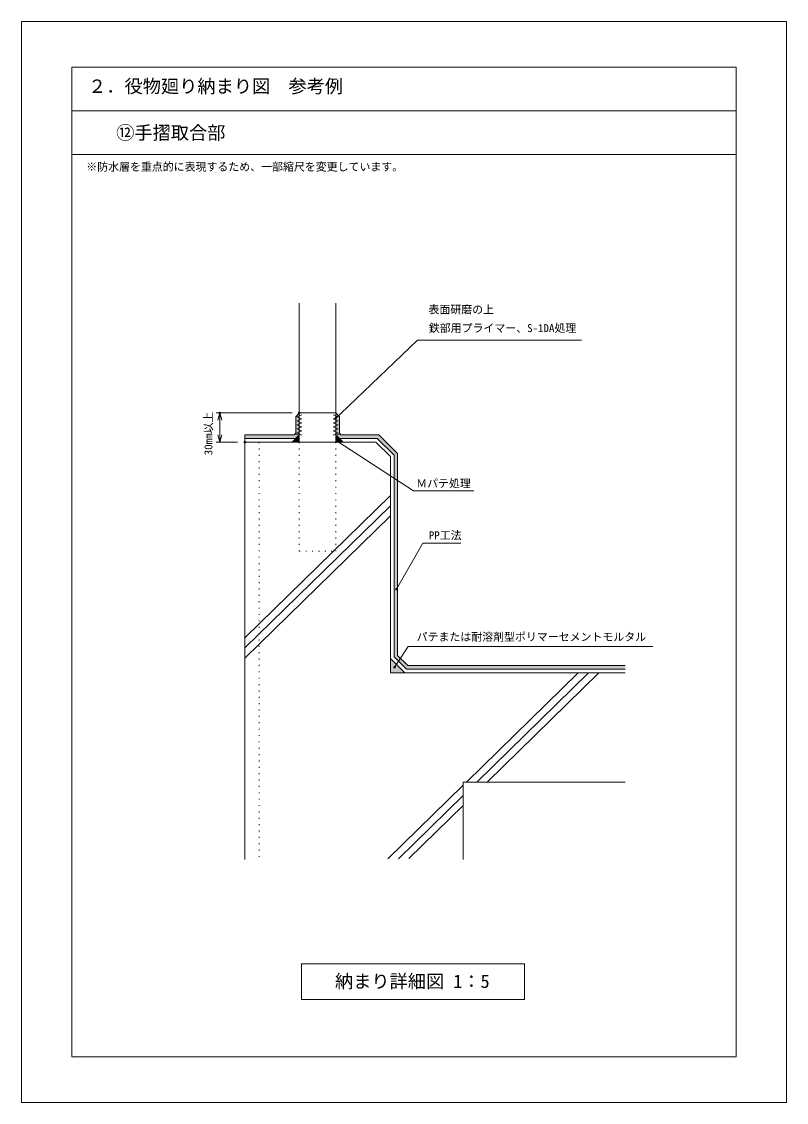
# Model space of a CAD drawing. Units: millimetres, scale not verified. Extents: x -612 to 438, y -780 to 705.
import ezdxf
from ezdxf.enums import TextEntityAlignment as Align

# ---------------------------------------------------------------- set-up
doc = ezdxf.new("R2010")
doc.units = ezdxf.units.MM
doc.header["$LTSCALE"] = 5
doc.header["$PDMODE"] = 32
doc.header["$PDSIZE"] = 2.5
doc.linetypes.add('DOTTED', pattern=[1.75, 0.25, -1.5])
for name, color, linetype, lineweight in [('0-0_Defpoints', 7, 'Continuous', 18), ('0-3_文字', 4, 'Continuous', 18), ('0-4_枠', 6, 'Continuous', 18), ('0-5_躯体', 4, 'Continuous', 18), ('0-6_0', 4, 'Continuous', 18)]:
    doc.layers.add(name, color=color, linetype=linetype, lineweight=lineweight)
doc.styles.add('ＭＳ ゴシック', font='')
doc.styles.get('ＭＳ ゴシック').set_extended_font_data('MS Gothic')

msp = doc.modelspace()

# ---------------------------------------------------------------- linework, layer by layer
at = {"layer": '0-0_Defpoints'}
msp.add_lwpolyline([(-611.763, -779.903), (438.237, -779.903), (438.237, 705.097), (-611.763, 705.097)], close=True, dxfattribs=at)
at = {"layer": '0-0_Defpoints', "color": 4}
for p in [(-339.664, 167.34), (-230.489, 167.34), (-305.489, 127.34)]:
    msp.add_point(p, dxfattribs=at)
at = {"layer": '0-0_Defpoints'}
for points in [[(-230.489, 137.34), (-230.489, 167.34), (-235.489, 162.134)], [(-180.489, 137.34), (-175.489, 162.134), (-180.489, 167.34)], [(-230.489, 137.34), (-235.489, 162.134), (-235.489, 139.411)], [(-180.489, 137.34), (-175.489, 139.411), (-175.489, 162.134)], [(-305.489, 137.34), (-305.489, 132.34), (-235.489, 132.34)], [(-305.489, 137.34), (-235.489, 132.34), (-230.489, 137.34)], [(-230.489, 137.34), (-235.489, 139.411), (-237.561, 137.34)], [(-180.489, 137.34), (-173.418, 137.34), (-175.489, 139.411)], [(-180.489, 137.34), (-175.489, 132.34), (-123.418, 132.34)], [(-180.489, 137.34), (-123.418, 132.34), (-121.347, 137.34)], [(-121.347, 137.34), (-123.418, 132.34), (-100.489, 109.411)], [(-95.489, 111.482), (-121.347, 137.34), (-100.489, 109.411)], [(-95.489, 111.482), (-100.489, 109.411), (-100.489, -167.751)], [(-100.489, -167.751), (-95.489, -165.68), (-95.489, 111.482)], [(-100.489, -167.751), (-83.418, -184.822), (-95.489, -165.68)], [(-83.418, -184.822), (-81.347, -179.822), (-95.489, -165.68)], [(-83.418, -184.822), (216.959, -184.822), (216.959, -179.822)], [(-83.418, -184.822), (216.959, -179.822), (-81.347, -179.822)]]:
    msp.add_solid(points, dxfattribs=at)
at = {"layer": '0-3_文字'}
for p, q in [((-55.784, 267.189), (157.166, 267.189)), ((-240.489, 167.34), (-344.664, 167.34)), ((-339.664, 137.34), (-339.664, 157.34)), ((-315.489, 127.34), (-344.664, 127.34)), ((-61.443, 60.188), (8.917, 60.188)), ((-60.687, -11.521), (-97.073, -74.543)), ((-60.687, -11.521), (-48.187, -11.521)), ((-48.187, -11.521), (-8.917, -11.521)), ((-68.474, -153.459), (254.911, -153.459))]:
    msp.add_line(p, q, dxfattribs=at)
for points in [[(-173.37, 166.648), (-68.284, 267.189), (-55.784, 267.189)], [(-168.091, 121.86), (-73.943, 60.188), (-61.443, 60.188)], [(-94.183, -173.745), (-80.974, -153.459), (-68.474, -153.459)]]:
    msp.add_lwpolyline(points, dxfattribs=at)
msp.add_lwpolyline([(-227.49, -589.331), (78.534, -589.331), (78.534, -638.558), (-227.49, -638.558)], close=True, dxfattribs=at)
for p in [(-180.596, 159.735), (-177.936, 128.31), (-97.073, -74.543), (-99.64, -182.125)]:
    msp.add_point(p, dxfattribs=at)
at = {"layer": '0-3_文字', "color": 8}
for points in [[(-240.489, 127.34), (-230.489, 127.34), (-230.489, 137.34)], [(-180.489, 137.34), (-180.489, 127.34), (-170.489, 127.34)], [(-105.489, -169.822), (-105.489, -189.822), (-85.489, -189.822)]]:
    msp.add_solid(points, dxfattribs=at)
at = {"layer": '0-4_枠'}
for p, q in [((-543.013, 642.597), (-543.013, -717.403)), ((369.487, 642.597), (-543.013, 642.597)), ((369.487, 642.597), (369.487, -717.403)), ((369.487, 582.597), (-543.013, 582.597)), ((369.487, 522.597), (-543.013, 522.597)), ((369.487, -717.403), (-543.013, -717.403))]:
    msp.add_line(p, q, dxfattribs=at)
at = {"layer": '0-5_躯体', "color": 7}
for p, q in [((-230.489, 318.243), (-230.489, 127.34)), ((-180.489, 318.243), (-180.489, 127.34))]:
    msp.add_line(p, q, dxfattribs=at)
at = {"layer": '0-5_躯体'}
for p, q in [((-230.489, 318.243), (-230.489, 127.34)), ((-230.489, 167.34), (-180.489, 167.34)), ((-305.489, 127.34), (-305.489, -446.388)), ((-305.489, 127.34), (-285.489, 127.34)), ((-285.489, 127.34), (-125.489, 127.34)), ((-125.489, 127.34), (-105.489, 107.34)), ((-105.489, 107.34), (-105.489, -189.822)), ((-305.489, -141.577), (-105.489, 53.914)), ((-305.489, -155.561), (-105.489, 39.931)), ((-305.489, -169.544), (-105.489, 25.947)), ((-105.489, -169.822), (-85.489, -189.822)), ((-105.489, -189.822), (216.959, -189.822)), ((-1.151, -339.822), (152.309, -189.822)), ((13.155, -339.822), (166.615, -189.822)), ((27.462, -339.822), (180.921, -189.822)), ((-5.489, -339.822), (216.959, -339.822)), ((-5.489, -339.822), (-5.489, -446.388)), ((-108.861, -445.104), (-5.489, -344.063)), ((-94.48, -445.031), (-5.489, -358.046)), ((-80.1, -444.958), (-5.489, -372.03))]:
    msp.add_line(p, q, dxfattribs=at)
at = {"layer": '0-5_躯体', "color": 2}
for p, q in [((-230.489, 167.34), (-235.489, 162.134)), ((-180.489, 167.34), (-175.489, 162.134)), ((-235.489, 162.134), (-235.489, 139.411)), ((-175.489, 162.134), (-175.489, 139.411)), ((-305.489, 137.34), (-237.561, 137.34)), ((-305.489, 127.34), (-305.489, 137.34)), ((-240.489, 127.34), (-230.489, 137.34)), ((-237.561, 137.34), (-235.489, 139.411)), ((-170.489, 127.34), (-180.489, 137.34)), ((-173.418, 137.34), (-175.489, 139.411)), ((-173.418, 137.34), (-121.347, 137.34)), ((-121.347, 137.34), (-95.489, 111.482)), ((-305.489, 132.34), (-235.489, 132.34)), ((-175.489, 132.34), (-123.418, 132.34)), ((-123.418, 132.34), (-100.489, 109.411)), ((-100.489, 109.411), (-100.489, -167.751)), ((-95.489, 111.482), (-95.489, -165.68)), ((-100.489, -167.751), (-83.418, -184.822)), ((-83.418, -184.822), (216.959, -184.822))]:
    msp.add_line(p, q, dxfattribs=at)
at = {"layer": '0-5_躯体', "linetype": 'DOTTED'}
msp.add_line((-285.489, 127.34), (-285.489, -446.388), dxfattribs=at)
at = {"layer": '0-5_躯体', "color": 7, "linetype": 'DOTTED'}
for p, q in [((-230.489, 127.34), (-230.489, -22.66)), ((-180.489, 127.34), (-180.489, -22.66)), ((-230.489, -22.66), (-180.489, -22.66))]:
    msp.add_line(p, q, dxfattribs=at)
at = {"layer": '0-5_躯体'}
for points in [[(-226.989, 164.597), (-233.989, 161.847), (-226.989, 159.097), (-233.989, 156.347), (-226.989, 153.597), (-233.989, 150.847), (-226.989, 148.097), (-233.989, 145.347), (-226.989, 142.597), (-233.989, 139.847), (-226.989, 137.097)], [(-183.989, 164.597), (-176.989, 161.847), (-183.989, 159.097), (-176.989, 156.347), (-183.989, 153.597), (-176.989, 150.847), (-183.989, 148.097), (-176.989, 145.347), (-183.989, 142.597), (-176.989, 139.847), (-183.989, 137.097)]]:
    msp.add_lwpolyline(points, dxfattribs=at)
at = {"layer": '0-5_躯体', "color": 2}
msp.add_lwpolyline([(-95.489, -165.68), (-81.347, -179.822), (216.959, -179.822)], dxfattribs=at)
at = {"layer": '0-6_0'}
for p, q in [((-339.664, 167.34), (-339.664, 157.34)), ((-180.596, 159.735), (-173.37, 166.648)), ((-339.664, 127.34), (-339.664, 137.34)), ((-177.936, 128.31), (-168.091, 121.86)), ((-99.64, -182.125), (-94.183, -173.745))]:
    msp.add_line(p, q, dxfattribs=at)
for points in [[(-342.343, 157.34), (-339.664, 167.34), (-336.984, 157.34)], [(-336.984, 137.34), (-339.664, 127.34), (-342.343, 137.34)]]:
    msp.add_lwpolyline(points, dxfattribs=at)

# ---------------------------------------------------------------- texts
at = {"layer": '0-3_文字', "color": 7, "style": 'ＭＳ ゴシック'}
for s, height, p in [('２．役物廻り納まり図\u3000参考例', 18.33, (-520.45, 601.667)), ('⑫手摺取合部', 18.33, (-481.929, 537.756)), ('※防水層を重点的に表現するため、一部縮尺を変更しています。', 11, (-523.024, 496.834)), ('表面研磨の上', 11, (-53.174, 300.644)), ('鉄部用プライマー、S-1DA処理', 11, (-52.697, 275.149)), ('Ｍパテ処理', 11, (-70.025, 61.758)), ('PP工法', 11, (-52.643, -9.584)), ('パテまたは耐溶剤型ポリマーセメントモルタル', 11, (-69.464, -149.129)), ('納まり詳細図 1：5', 18.33, (-181.599, -628.195))]:
    msp.add_text(s, height=height, dxfattribs=at).set_placement(p, align=Align.BOTTOM_LEFT)
msp.add_text('30mm以上', height=11, rotation=90, dxfattribs=at).set_placement((-346.566, 109.271), align=Align.BOTTOM_LEFT)

doc.saveas('drawing.dxf')
